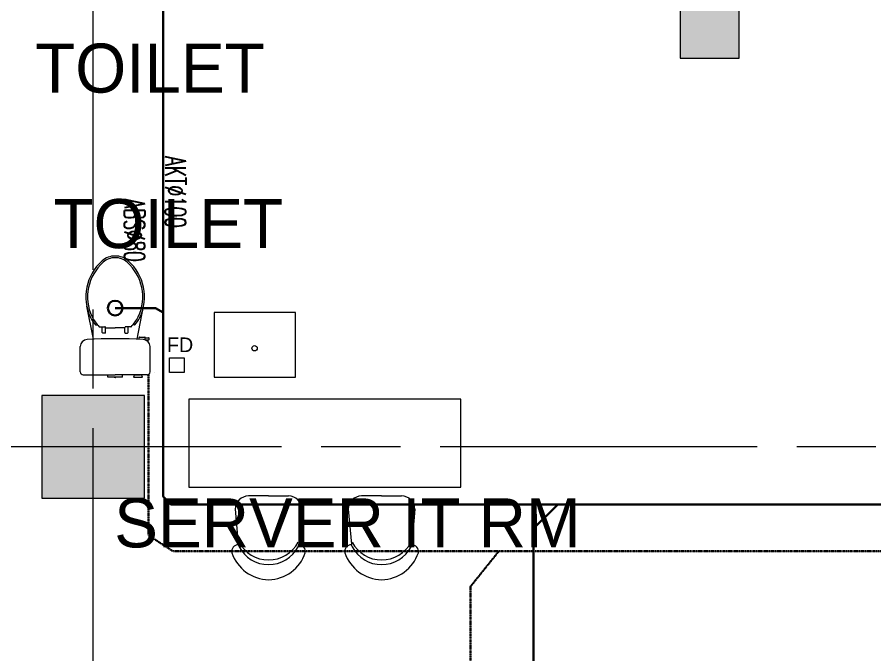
# Model space of a CAD drawing. Header units: millimetres. Extents: x -280308 to 6402717, y -14 to 2073074.
# Drawn here: x -22960 to -17117, y 342956 to 347302 of the extents above; entities that cross this region are included whole.
import ezdxf
from ezdxf.enums import TextEntityAlignment as Align

# ---------------------------------------------------------------- set-up
doc = ezdxf.new("R2010")
doc.units = ezdxf.units.MM
for name, pattern in [('ACAD_ISO08W100', [36, 24, -3, 6, -3]), ('DASHED2', [0.375, 0.25, -0.125]), ('Default', [0])]:
    doc.linetypes.add(name, pattern=pattern)
doc.layers.get('0').update_dxf_attribs({"lineweight": 0})
for name, color, linetype, lineweight, true_color in [('-P-ABK', 7, 'Continuous', 30, 0x05ffff), ('-P-AK', 7, 'Continuous', 30, 0xff0a0a), ('P-AKT', 7, 'Continuous', 30, 0xfe0101)]:
    doc.layers.add(name, color=color, linetype=linetype, lineweight=lineweight, true_color=true_color)
for name, color, linetype, lineweight in [('A-ANNOTATION', 144, 'Continuous', 0), ('A-Furn', 250, 'Continuous', 0), ('A-FURN-EQPM', 177, 'Continuous', 0), ('ARSIR', 251, 'Continuous', 0), ('I-FURN-EQPM', 175, 'Continuous', 0), ('Struktur', 80, 'Continuous', 20), ('Tembok', 252, 'Continuous', 13)]:
    doc.layers.add(name, color=color, linetype=linetype, lineweight=lineweight)
doc.layers.add('A-TEXT', color=254, linetype='Continuous')
doc.layers.add('FURNITURE', color=26, linetype='Continuous')
doc.layers.add('Teks-PL', color=7, linetype='Default', true_color=0xff0a0a)
doc.styles.add('Annotative', font='arial.ttf', dxfattribs={"height": 1.25})
doc.styles.add('romans', font='BKANT.TTF')
doc.styles.add('RS', font='ROMANS.SHX', dxfattribs={"width": 0.8})
doc.styles.get("Standard").update_dxf_attribs({"font": 'arial.ttf'})

# ---------------------------------------------------------------- blocks, each defined once
blk = doc.blocks.new('*U552')
at = {"layer": 'A-ANNOTATION', "linetype": 'ACAD_ISO08W100', "ltscale": 0.25}
blk.add_lwpolyline([(0, -5), (0, -90.561)], dxfattribs=at)
at = {"layer": 'A-TEXT'}
blk.add_attdef('N', text='', height=0.9, dxfattribs=at).set_placement((0, 2.75), align=Align.MIDDLE_CENTER)
blk = doc.blocks.new('*U539')
at = {"layer": 'A-ANNOTATION', "linetype": 'ACAD_ISO08W100', "ltscale": 0.25}
blk.add_lwpolyline([(0, -7.641), (0, -228.348)], dxfattribs=at)
at = {"layer": 'A-TEXT'}
blk.add_attdef('N', text='', height=0.9, dxfattribs=at).set_placement((0, 2.75), align=Align.MIDDLE_CENTER)
blk = doc.blocks.new('A$Cf37525da')
at = {"color": 124, "xscale": -360.0000000000001, "yscale": 360.0000000000001, "zscale": 360.0000000000001}
for name, p, rotation in [('*U552', (-44750, -25932.8), 180), ('*U539', (4643.8, -5900), 270)]:
    blk.add_blockref(name, p, dxfattribs=dict(at, rotation=rotation))
blk = doc.blocks.new('greg')
at = {"layer": 'I-FURN-EQPM', "ltscale": 1000}
for p, q in [((2016815.6, 1433803.7), (2016815.6, 1433585.7)), ((2016835.1, 1433823.2), (2017007.7, 1433823.2)), ((2017057.8, 1433734.4), (2017282.2, 1433779.2)), ((2017141.5, 1433693.1), (2017141.5, 1433655)), ((2017154.9, 1433716.9), (2017154.9, 1433706.2)), ((2016798.9, 1433634.9), (2016815.6, 1433634.9)), ((2016798.9, 1433536.4), (2016798.9, 1433634.9)), ((2017099.8, 1433653.7), (2017099.8, 1433670.4)), ((2017103.1, 1433673.6), (2017141.5, 1433673.6)), ((2017103.1, 1433650.5), (2017138.2, 1433650.5)), ((2017134.9, 1433645.9), (2017134.9, 1433585.7)), ((2017135.9, 1433648.3), (2017140.5, 1433652.7)), ((2016815.6, 1433367.6), (2016815.6, 1433585.7)), ((2017134.9, 1433525.4), (2017134.9, 1433585.7)), ((2016798.9, 1433536.4), (2016815.6, 1433536.4)), ((2017099.8, 1433517.6), (2017099.8, 1433501)), ((2017103.1, 1433520.9), (2017138.2, 1433520.9)), ((2017135.9, 1433523.1), (2017140.5, 1433518.7)), ((2017141.5, 1433478.2), (2017141.5, 1433516.3)), ((2016798.9, 1433461.8), (2016798.9, 1433398.7)), ((2016814.4, 1433443.8), (2016814.4, 1433416.7)), ((2016814.4, 1433441.1), (2016815.6, 1433441.1)), ((2017103.1, 1433497.7), (2017141.5, 1433497.7)), ((2017154.9, 1433454.4), (2017154.9, 1433465.1)), ((2016814.4, 1433419.4), (2016815.6, 1433419.4)), ((2017057.1, 1433421.9), (2017069.3, 1433421.9)), ((2017057.8, 1433436.9), (2017282.2, 1433392.2)), ((2017072.5, 1433418.6), (2017072.5, 1433383.6)), ((2016835.1, 1433348.2), (2017007.7, 1433348.2)), ((2017052.9, 1433380.3), (2017052.9, 1433358.4)), ((2017053, 1433380.4), (2017069.3, 1433380.4)), ((2017056.2, 1433355.2), (2017064.9, 1433355.2)), ((2017068.1, 1433380.4), (2017068.1, 1433358.4))]:
    blk.add_line(p, q, dxfattribs=at)
for centre, radius, start, end in [((2016835.1, 1433803.7), 19.4, 90, 180), ((2017007.7, 1433775.2), 48, 2.7365, 90), ((2013801.1, 1433585.7), 3260.1, 356.62674, 3.37326), ((2017360.3, 1433457.1), 322.9, 117.51554, 132.40373), ((2017287.3, 1433582.7), 189.5, 115.3845, 133.92603), ((2017346.2, 1433458.4), 327.1, 41.4237, 115.367), ((2017346.2, 1433458.4), 315.4, 41.4237, 115.367), ((2017144.7, 1433693.1), 3.24, 132.40373, 180), ((2017158.1, 1433716.9), 3.24, 133.92603, 180), ((2017496.1, 1433588.5), 128.6, 358.71719, 42.14605), ((2017103.1, 1433670.4), 3.24, 90, 180), ((2017103.1, 1433653.7), 3.24, 180, 270), ((2017138.2, 1433645.9), 3.24, 134.04852, 180), ((2017138.2, 1433655), 3.24, 314.04852, 0), ((2017496.1, 1433588.5), 116.9, 358.71719, 42.14605), ((2017496.1, 1433582.8), 116.9, 317.85395, 1.28281), ((2017496.1, 1433582.8), 128.6, 317.85395, 1.28281), ((2017103.1, 1433517.6), 3.24, 90, 180), ((2017103.1, 1433501), 3.24, 180, 270), ((2017138.2, 1433525.4), 3.24, 180, 225.95148), ((2017138.2, 1433516.3), 3.24, 0, 45.95148), ((2017346.2, 1433712.9), 315.4, 244.633, 318.5763), ((2016795.4, 1433443.2), 19, 1.90665, 79.38682), ((2017144.7, 1433478.2), 3.24, 180, 227.59627), ((2017360.3, 1433714.3), 322.9, 227.59627, 242.48446), ((2017158.1, 1433454.4), 3.24, 180, 226.07397), ((2017287.3, 1433588.6), 189.5, 226.07397, 244.6155), ((2017346.2, 1433712.9), 327.1, 244.633, 318.5763), ((2016795.4, 1433417.4), 19, 280.61318, 358.09335), ((2017007.7, 1433396.1), 48, 270, 357.2635), ((2017069.3, 1433418.6), 3.24, 0, 90), ((2017069.3, 1433383.6), 3.24, 270, 0), ((2016835.1, 1433367.6), 19.4, 180, 270), ((2017056.2, 1433358.4), 3.24, 180, 270), ((2017064.9, 1433358.4), 3.24, 270, 0)]:
    blk.add_arc(centre, radius, start, end, dxfattribs=at)
at = {"layer": 'I-FURN-EQPM', "ltscale": 1000, "style": 'romans'}
blk.add_text('+', height=19.4, dxfattribs=at).set_placement((2016786.8, 1433577.3))
blk = doc.blocks.new('A$Ccc440957')
at = {"layer": 'FURNITURE', "color": 0, "linetype": 'ByBlock', "lineweight": -2}
for p, q in [((-44.9, 189), (-243.3, 171.7)), ((30.7, 0), (30.7, 113.4)), ((30.7, 0), (30.7, -113.4)), ((-44.9, -189), (-243.3, -171.7))]:
    blk.add_line(p, q, dxfattribs=at)
for centre, radius, start, end in [((-218.8, -5.7), 226.4, 108.7288, 178.5583), ((-284.3, 171.6), 37.8, 0, 100.971), ((-170.1, 0), 189, 117.5453, 180), ((-143.7, 0), 189, 117.5453, 180), ((-240, 134.1), 37.8, 94.9782, 117.5453), ((-44.9, 113.4), 75.6, 0, 90), ((-218.8, 5.7), 226.4, 181.4417, 251.2712), ((-170.1, 0), 189, 180, 242.4547), ((-143.7, 0), 189, 180, 242.4547), ((-44.9, -113.4), 75.6, 270, 0), ((-284.3, -171.6), 37.8, 259.029, 0), ((-240, -134.1), 37.8, 242.4547, 265.0218)]:
    blk.add_arc(centre, radius, start, end, dxfattribs=at)
blk = doc.blocks.new('A$Ce288bb9c')
at = {"color": 0, "linetype": 'ByBlock', "lineweight": -2, "ltscale": 0.25}
blk.add_lwpolyline([(5675.9, -5500), (5675.9, -6100), (7530, -6100), (7530, -5500)], close=True, dxfattribs=at)
at = {"layer": 'A-Furn', "color": 0, "linetype": 'ByBlock', "lineweight": -2, "ltscale": 0.25}
blk.add_lwpolyline([(5850, -4909.4), (5850, -5350), (6403, -5350), (6403, -4909.4)], close=True, dxfattribs=at)
blk.add_circle((6124.8, -5152.4), 18.2, dxfattribs=at)
at = {"layer": 'A-FURN-EQPM', "linetype": 'ByBlock', "lineweight": -2, "ltscale": 0.25}
blk.add_lwpolyline([(5544.9, -5217.8), (5644.9, -5217.8), (5644.9, -5317.8), (5544.9, -5317.8)], close=True, dxfattribs=at)
at = {"layer": 'A-Furn', "color": 0, "linetype": 'ByBlock', "lineweight": -2, "ltscale": 0.25, "xscale": 1.200000000000019, "yscale": 1.200000000000019, "zscale": 1.200000000000019, "rotation": 90}
for p in [(6220, -6196.1), (6990, -6196.1)]:
    blk.add_blockref('A$Ccc440957', p, dxfattribs=at)
at = {"layer": 'Tembok', "color": 0, "linetype": 'ByBlock', "lineweight": -2, "rotation": 90}
blk.add_blockref('greg', (1438760.7, -2022148.9), dxfattribs=at)
blk = doc.blocks.new('A$Cbf319c8c')
at = {"layer": 'ARSIR', "linetype": 'ByBlock', "lineweight": -2, "ltscale": 0.25}
h = blk.add_hatch(color=256, dxfattribs=at)
h.dxf.hatch_style = 1
h.paths.add_polyline_path([(30150, 3800), (30550, 3800), (30550, 4400), (30150, 4400)])
h.paths.add_polyline_path([(30100, 1900), (30600, 1900), (30600, 2400), (30100, 2400)])
h.paths.add_polyline_path([(44850, 1900), (45350, 1900), (45350, 2400), (44850, 2400)])
h.paths.add_polyline_path([(39100, 1900), (39600, 1900), (39600, 2400), (39100, 2400)])
h.paths.add_polyline_path([(53775, 20275), (54425, 20275), (54425, 19625), (53775, 19625)])
h.paths.add_polyline_path([(53775, 25), (54425, 25), (54425, 675), (53775, 675)])
h.paths.add_polyline_path([(49775, 20275), (50425, 20275), (50425, 19625), (49775, 19625)])
h.paths.add_polyline_path([(49775, 25), (50425, 25), (50425, 675), (49775, 675)])
h.paths.add_polyline_path([(44775, 20275), (45425, 20275), (45425, 19625), (44775, 19625)])
h.paths.add_polyline_path([(44775, 25), (45425, 25), (45425, 675), (44775, 675)])
h.paths.add_polyline_path([(39025, 20275), (39675, 20275), (39675, 19625), (39025, 19625)])
h.paths.add_polyline_path([(39025, 25), (39675, 25), (39675, 675), (39025, 675)])
h.paths.add_polyline_path([(33025, 20275), (33675, 20275), (33675, 19625), (33025, 19625)])
h.paths.add_polyline_path([(33025, 25), (33675, 25), (33675, 675), (33025, 675)])
h.paths.add_polyline_path([(27025, 20275), (27675, 20275), (27675, 19625), (27025, 19625)])
h.paths.add_polyline_path([(27025, 25), (27675, 25), (27675, 675), (27025, 675)])
h.paths.add_polyline_path([(21025, 20275), (21675, 20275), (21675, 19625), (21025, 19625)])
h.paths.add_polyline_path([(21025, 25), (21675, 25), (21675, 675), (21025, 675)])
h.paths.add_polyline_path([(15025, 20275), (15675, 20275), (15675, 19625), (15025, 19625)])
h.paths.add_polyline_path([(15025, 25), (15675, 25), (15675, 675), (15025, 675)])
h.paths.add_polyline_path([(27150, 3950), (27550, 3950), (27550, 4450), (27150, 4450)])
h.paths.add_polyline_path([(4025, 19625), (4675, 19625), (4675, 20275), (4025, 20275)])
h.paths.add_polyline_path([(9025, 19625), (9675, 19625), (9675, 20275), (9025, 20275)])
h.paths.add_polyline_path([(0, 19600), (700, 19600), (700, 20300), (0, 20300)])
h.paths.add_polyline_path([(4025, 25), (4675, 25), (4675, 675), (4025, 675)])
h.paths.add_polyline_path([(9025, 25), (9675, 25), (9675, 675), (9025, 675)])
h.paths.add_polyline_path([(0, 0), (700, 0), (700, 700), (0, 700)])
h.paths.add_polyline_path([(4025, 5925), (4675, 5925), (4675, 6575), (4025, 6575)])
h.paths.add_polyline_path([(9025, 5925), (9675, 5925), (9675, 6575), (9025, 6575)])
h.paths.add_polyline_path([(53750, 13700), (54450, 13700), (54450, 14400), (53750, 14400)])
h.paths.add_polyline_path([(53750, 5900), (54450, 5900), (54450, 6600), (53750, 6600)])
h.paths.add_polyline_path([(49750, 13700), (50450, 13700), (50450, 14400), (49750, 14400)])
h.paths.add_polyline_path([(49750, 5900), (50450, 5900), (50450, 6600), (49750, 6600)])
h.paths.add_polyline_path([(44750, 13700), (45450, 13700), (45450, 14400), (44750, 14400)])
h.paths.add_polyline_path([(44750, 5900), (45450, 5900), (45450, 6600), (44750, 6600)])
h.paths.add_polyline_path([(39000, 13700), (39700, 13700), (39700, 14400), (39000, 14400)])
h.paths.add_polyline_path([(39000, 5900), (39700, 5900), (39700, 6600), (39000, 6600)])
h.paths.add_polyline_path([(33000, 13700), (33700, 13700), (33700, 14400), (33000, 14400)])
h.paths.add_polyline_path([(33000, 5900), (33700, 5900), (33700, 6600), (33000, 6600)])
h.paths.add_polyline_path([(27000, 13700), (27700, 13700), (27700, 14400), (27000, 14400)])
h.paths.add_polyline_path([(27000, 5900), (27700, 5900), (27700, 6600), (27000, 6600)])
h.paths.add_polyline_path([(21000, 13700), (21700, 13700), (21700, 14400), (21000, 14400)])
h.paths.add_polyline_path([(21000, 5900), (21700, 5900), (21700, 6600), (21000, 6600)])
h.paths.add_polyline_path([(4000, 13700), (4700, 13700), (4700, 14400), (4000, 14400)])
h.paths.add_polyline_path([(0, 13700), (700, 13700), (700, 14400), (0, 14400)])
h.paths.add_polyline_path([(0, 5900), (700, 5900), (700, 6600), (0, 6600)])
h.paths.add_polyline_path([(9000, 13700), (9700, 13700), (9700, 14400), (9000, 14400)])
h.paths.add_polyline_path([(15000, 13700), (15700, 13700), (15700, 14400), (15000, 14400)])
h.paths.add_polyline_path([(15000, 5900), (15700, 5900), (15700, 6600), (15000, 6600)])
h = blk.add_hatch(color=256, dxfattribs=at)
h.dxf.hatch_style = 1
h.paths.add_polyline_path([(13350, 19700), (13750, 19700), (13750, 20200), (13350, 20200)])
h.paths.add_polyline_path([(13350, 16700), (13750, 16700), (13750, 17200), (13350, 17200)])
h.paths.add_polyline_path([(15150, 16700), (15550, 16700), (15550, 17200), (15150, 17200)])
at = {"layer": 'Struktur', "color": 0, "linetype": 'ByBlock', "lineweight": -2, "ltscale": 0.25}
for points in [[(13350, 16700), (13750, 16700), (13750, 17200), (13350, 17200)], [(9000, 13700), (9700, 13700), (9700, 14400), (9000, 14400)]]:
    blk.add_lwpolyline(points, close=True, dxfattribs=at)
blk = doc.blocks.new('1')
at = {"ltscale": 0.25}
blk.add_blockref('A$Cf37525da', (22307.9, 350273.3), dxfattribs=at)
at = {"layer": 'A-FURN-EQPM', "ltscale": 0.25}
blk.add_blockref('A$Ce288bb9c', (-27467.1, 350198.3), dxfattribs=at)
at = {"layer": 'Struktur', "ltscale": 0.25}
blk.add_blockref('A$Cbf319c8c', (-31792.1, 330323.3), dxfattribs=at)
at = {"layer": 'A-TEXT', "ltscale": 0.25, "attachment_point": 1, "style": 'Annotative'}
for s, width, insert, char_height in [('{\\fCentury Gothic|b0|i0|c0|p34;\\H1.25x;TOILET}', 2019.994, (-22837.2, 347121.9), 267.3), ('{\\fCentury Gothic|b0|i0|c0|p34;\\H1.25x;TOILET}', 2019.994, (-22712.2, 346062), 267.3), ('{\\fCentury Gothic|b0|i0|c0|p34;FD}', 2019.994, (-21938.8, 345119.1), 100), ('{\\fCentury Gothic|b0|i0|c0|p34;\\H1.25x;SERVER IT RM}', 3076.264, (-22298.6, 344022.9), 267.3)]:
    blk.add_mtext_dynamic_manual_height_columns(s, width=width, gutter_width=1670.6, heights=[0], dxfattribs=dict(at, insert=insert, char_height=char_height))

msp = doc.modelspace()

# ---------------------------------------------------------------- linework, layer by layer
at = {"layer": '-P-ABK', "linetype": 'DASHED2', "ltscale": 5, "const_width": 0.03, "flags": 128}
msp.add_lwpolyline([(-21872.2, 344930.4), (-22065.5, 344866.9), (-22065.5, 350628.4)], dxfattribs=at)
at = {"layer": '-P-ABK', "linetype": 'DASHED2', "ltscale": 5, "flags": 128}
for points in [[(-22065.5, 344866.9), (-22065.5, 343771.3), (-21899.5, 343663.2), (4575.5, 343663.2), (5035.4, 344229.9)], [(-19872.5, 341012.6), (-19872.5, 343420.7), (-19677.8, 343663.2)]]:
    msp.add_lwpolyline(points, dxfattribs=at)
at = {"layer": '-P-AK'}
msp.add_circle((-22292.2, 345319.7), 50, dxfattribs=at)
at = {"layer": 'P-AKT', "linetype": 'Continuous', "flags": 128}
for points in [[(-22292.2, 345319.7), (-22018.2, 345319.7), (-21965.4, 345288.7), (-21965.4, 350628.4)], [(-21965.4, 345368.2), (-21965.4, 345209.2)], [(-21965.4, 345288.7), (-21965.4, 344036.2), (-21912, 343981.3), (4571, 343981.3), (5036.2, 344651.7)], [(-19442.1, 340603.3), (-19442.1, 343816.5), (-19275.8, 343981.3)]]:
    msp.add_lwpolyline(points, dxfattribs=at)

# ---------------------------------------------------------------- block references
msp.add_blockref('1', (0, 0))

# ---------------------------------------------------------------- texts
at = {"layer": 'Teks-PL', "extrusion": (0.052336, -3.68146e-05, 0.99863), "style": 'RS', "width": 0.6}
for s, p in [('AKT%%C100', (346337.2, 22164, -1161.6)), ('ABS%%C80', (346047.5, 22442.1, -1176.1))]:
    msp.add_text(s, height=139.78, rotation=179.99996, dxfattribs=at).set_placement(p)

doc.saveas('drawing.dxf')
